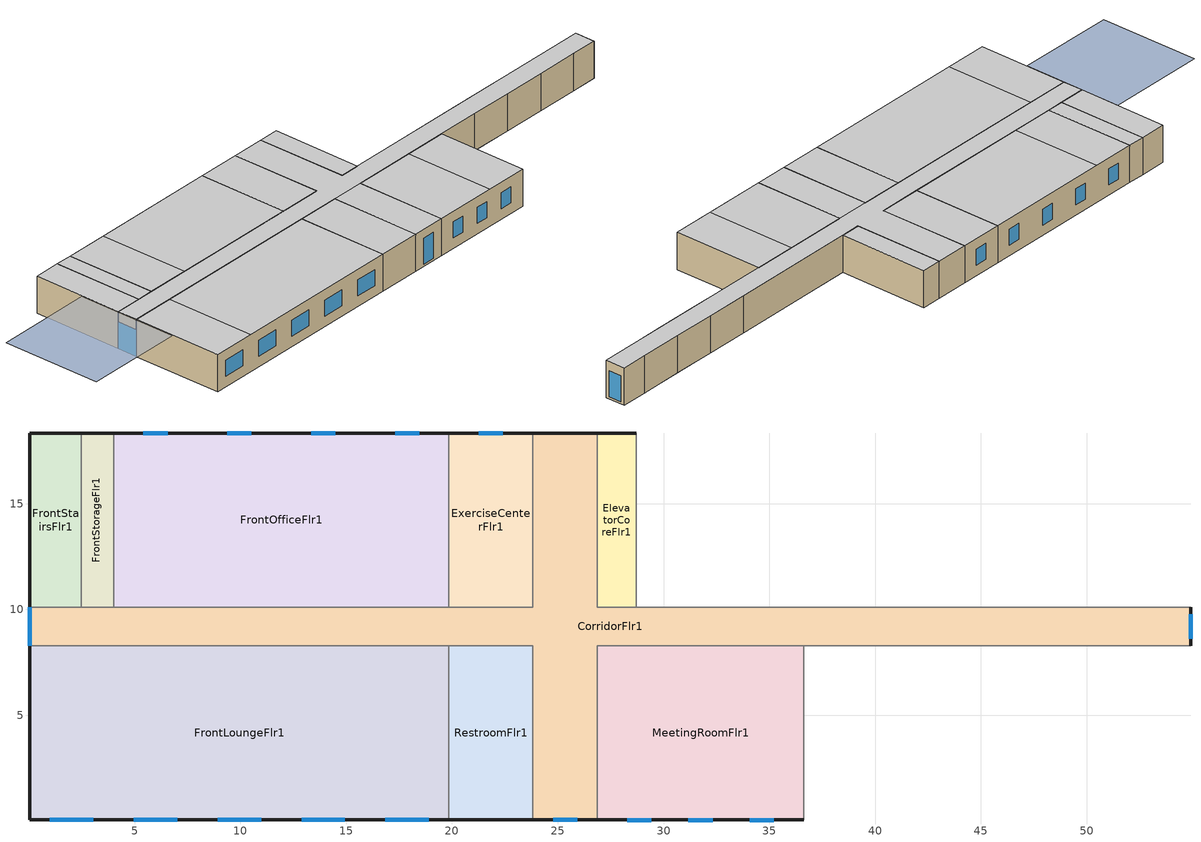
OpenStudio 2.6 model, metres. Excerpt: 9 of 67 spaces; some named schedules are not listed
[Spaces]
FrontStorageFlr1
 floor ground: 4.01,18.34 4.01,10.11 2.49,10.11 2.49,18.34 z0
 wall outside: 4.01,18.34 2.49,18.34 z0:3.35
 wall to FrontOfficeFlr1: 4.01,10.11 4.01,18.34 z0:3.35
 wall to CorridorFlr1: 2.49,10.11 4.01,10.11 z0:3.35
 wall to FrontStairsFlr1: 2.49,18.34 2.49,10.11 z0:3.35
 ceiling to FrontStorageFlr2: 4.01,10.11 4.01,18.34 2.49,18.34 2.49,10.11 z3.35
CorridorFlr1
 floor ground: 26.87,18.34 26.87,10.11 54.91,10.11 54.91,8.28 26.87,8.28 26.87,0.05 23.82,0.05 23.82,8.28 0.05,8.28 0.05,10.11 23.82,10.11 23.82,18.34 z0
 wall outside: 0.05,10.11 0.05,8.28 / 23.82,0.05 26.87,0.05 / 54.91,8.28 54.91,10.11 / 26.87,18.34 23.82,18.34 z0:3.35
 wall to RearStairsFlr1: 54.91,10.11 52.47,10.11 z0:3.35
 wall to FrontLoungeFlr1: 0.05,8.28 19.86,8.28 z0:3.35
 wall to GuestRoom104: 52.47,10.11 48.51,10.11 z0:3.35
 wall to LaundryRoomFlr1: 40.59,10.11 28.7,10.11 z0:3.35
 wall to MeetingRoomFlr1: 26.87,0.05 26.87,8.28 36.62,8.28 z0:3.35
 wall to ElevatorCoreFlr1: 28.7,10.11 26.87,10.11 26.87,18.34 z0:3.35
 wall to RestroomFlr1: 19.86,8.28 23.82,8.28 23.82,0.05 z0:3.35
 wall to GuestRoom102: 44.55,8.28 48.51,8.28 z0:3.35
 wall to FrontStairsFlr1: 2.49,10.11 0.05,10.11 z0:3.35
 wall to RearStorageFlr1: 52.47,8.28 54.91,8.28 z0:3.35
 wall to MechanicalRoomFlr1: 36.62,8.28 40.59,8.28 z0:3.35
 wall to ExerciseCenterFlr1: 23.82,18.34 23.82,10.11 19.86,10.11 z0:3.35
 wall to EmployeeLoungeFlr1: 44.55,10.11 40.59,10.11 z0:3.35
 wall to GuestRoom101: 40.59,8.28 44.55,8.28 z0:3.35
 wall to GuestRoom105: 48.51,10.11 44.55,10.11 z0:3.35
 wall to GuestRoom103: 48.51,8.28 52.47,8.28 z0:3.35
 wall to FrontOfficeFlr1: 19.86,10.11 4.01,10.11 z0:3.35
 window: 0.05,10.11 0.05,8.28 z0:2.44; 24.78,0.05 25.92,0.05 / 54.91,8.62 54.91,9.76 z0.19:2.55
 ceiling to CorridorFlr2: 54.91,8.28 54.91,10.11 26.87,10.11 26.87,18.34 23.82,18.34 23.82,10.11 0.05,10.11 0.05,8.28 z3.35
 ceiling to GuestRoom206_208: 26.87,0.05 26.87,8.28 23.82,8.28 23.82,0.05 z3.35
FrontLoungeFlr1
 floor ground: 19.86,8.28 19.86,0.05 0.05,0.05 0.05,8.28 z0
 wall outside: 0.05,8.28 0.05,0.05 19.86,0.05 z0:3.35
 wall to RestroomFlr1: 19.86,0.05 19.86,8.28 z0:3.35
 window: 16.85,0.05 18.91,0.05 / 12.89,0.05 14.94,0.05 / 8.93,0.05 10.98,0.05 / 1,0.05 3.06,0.05 / 4.97,0.05 7.02,0.05 z0.95:2.4
 ceiling to GuestRoom201: 4.01,0.05 4.01,8.28 0.05,8.28 0.05,0.05 z3.35
 ceiling to GuestRoom202_205: 19.86,0.05 19.86,8.28 4.01,8.28 4.01,0.05 z3.35
ExerciseCenterFlr1
 floor ground: 23.82,18.34 23.82,10.11 19.86,10.11 19.86,18.34 z0
 wall outside: 23.82,18.34 19.86,18.34 z0:3.35
 wall to FrontOfficeFlr1: 19.86,18.34 19.86,10.11 z0:3.35
 window: 22.41,18.34 21.27,18.34 z0.95:2.4
 ceiling to GuestRoom220_223: 23.82,10.11 23.82,18.34 19.86,18.34 19.86,10.11 z3.35
FrontStairsFlr1
 floor ground: 2.49,18.34 2.49,10.11 0.05,10.11 0.05,18.34 z0
 wall outside: 2.49,18.34 0.05,18.34 0.05,10.11 z0:3.35
 ceiling to FrontStairsFlr2: 2.49,10.11 2.49,18.34 0.05,18.34 0.05,10.11 z3.35
RestroomFlr1
 floor ground: 23.82,8.28 23.82,0.05 19.86,0.05 19.86,8.28 z0
 wall outside: 19.86,0.05 23.82,0.05 z0:3.35
 ceiling to GuestRoom206_208: 23.82,0.05 23.82,8.28 19.86,8.28 19.86,0.05 z3.35
MeetingRoomFlr1
 floor ground: 36.62,8.28 36.62,0.05 26.87,0.05 26.87,8.28 z0
 wall outside: 26.87,0.05 36.62,0.05 z0:3.35
 wall to MechanicalRoomFlr1: 36.62,0.05 36.62,8.28 z0:3.35
 window: 34.07,0.05 35.21,0.05 / 28.28,0.05 29.42,0.05 / 31.18,0.05 32.32,0.05 z0.95:2.4
 ceiling to GuestRoom206_208: 32.66,0.05 32.66,8.28 26.87,8.28 26.87,0.05 z3.35
 ceiling to GuestRoom209_212: 36.62,0.05 36.62,8.28 32.66,8.28 32.66,0.05 z3.35
FrontOfficeFlr1
 floor ground: 19.86,18.34 19.86,10.11 4.01,10.11 4.01,18.34 z0
 wall outside: 19.86,18.34 4.01,18.34 z0:3.35
 window: 14.49,18.34 13.35,18.34 / 10.52,18.34 9.39,18.34 / 18.45,18.34 17.31,18.34 / 6.56,18.34 5.42,18.34 z0.95:2.4
 ceiling to GuestRoom224: 7.97,10.11 7.97,18.34 4.01,18.34 4.01,10.11 z3.35
 ceiling to GuestRoom220_223: 19.86,10.11 19.86,18.34 7.97,18.34 7.97,10.11 z3.35
ElevatorCoreFlr1
 floor ground: 28.7,18.34 28.7,10.11 26.87,10.11 26.87,18.34 z0
 wall outside: 28.7,18.34 26.87,18.34 z0:3.35
 wall to LaundryRoomFlr1: 28.7,10.11 28.7,18.34 z0:3.35
 ceiling to ElevatorCoreFlr2: 28.7,10.11 28.7,18.34 26.87,18.34 26.87,10.11 z3.35
shading: 0,4.57 0,13.72 -9.14,13.72 -9.14,4.57 z3.35
[Site]
Vancouver Intl AP_BC_CAN: Latitude {deg}=49.195; Longitude {deg}=-123.184; Time Zone {hr}=-8; Elevation {m}=4.3; Terrain=Suburbs
[Building]
SmallHotel-CAN_BC_Vancouver.Intl.AP.718920_CWEC2016.epw created: 2018-09-18 17:35:47 +0000: North Axis {deg}=180; Default Construction Set=BTAP-Mass at hdd = 2800.0; Standards Number of Stories=4; Standards Number of Above Ground Stories=4; Standards Building Type=SmallHotel
[Site:WaterMainsTemperature]
Calculation Method=Correlation; Annual Average Outdoor Air Temperature {C}=10.4083; Maximum Difference In Monthly Average Outdoor Air Temperatures {deltaC}=14.1
[Site:GroundTemperature:BuildingSurface]
19.527, 19.502, 19.536, 19.598, 20.002, 21.64, 22.225, 22.375, 21.449, 20.121, 19.802, 19.633
[ClimateZones]
Climate Zone Institution Name 2=CEC; Climate Zone Document Name 2=California Climate Zone Descriptions; Climate Zone Document Year 2=1995
[SizingPeriod:DesignDay] Barometric Pressure {Pa}=101273; Sky Clearness=0; Rain Indicator=0; Snow Indicator=0; Day of Month=21; Daylight Saving Time Indicator=0; Humidity Indicating Type=Wetbulb; Dry-Bulb Temperature Range Modifier Type=DefaultMultipliers
Name | Maximum Dry-Bulb Temperature {C} | Daily Dry-Bulb Temperature Range {deltaC} | Humidity Indicating Conditions at Maximum Dry-Bulb | Wind Speed {m/s} | Wind Direction {deg} | Month | Day Type | Solar Model Indicator | ASHRAE Taub | ASHRAE Taud
Vancouver Intl AP Ann Htg 99.6% Condns DB | -6.1 | 0 | -6.1 | 3 | 100 | 12 | WinterDesignDay | ASHRAEClearSky
Vancouver Intl AP Ann Clg .4% Condns DB=>MWB | 25.1 | 7.6 | 18.5 | 3.7 | 300 | 7 | SummerDesignDay | ASHRAETau | 0.359 | 2.485
[Material:NoMass] Roughness=Smooth; Thermal Absorptance=0.9; Solar Absorptance=0.7
Name | Thermal Resistance {m2-K/W} | Visible Absorptance
Typical Carpet Pad; Typical Carpet Pad 1 | 0.21648 | 0.8
Typical Insulation 1 | 4.14482 | 0.7
Typical Insulation 2 | 2.90366 | 0.7
Typical Insulation 3 | 4.40527 | 0.7
Typical Carpet Pad 2 | 1.25503 | 0.8
Typical Carpet Pad 3; Typical Carpet Pad 4 | 1.69459 | 0.8
Typical Insulation 4 | 0.416649 | 0.7
Typical Insulation 5 | 0.416667 | 0.7
[Material]
Name | Roughness | Thickness {m} | Conductivity {W/m-K} | Density {kg/m3} | Specific Heat {J/kg-K} | Thermal Absorptance | Solar Absorptance | Visible Absorptance
G05 25mm wood | MediumSmooth | 0.0254 | 0.15 | 608 | 1630 | 0.9 | 0.5 | 0.5
100mm Normalweight concrete floor 1 | MediumSmooth | 0.1016 | 2.31 | 2322 | 832
G01 13mm gypsum board 1 | Smooth | 0.0127 | 0.16 | 800 | 1090 | 0.9 | 0.7 | 0.5
4 in. Normalweight Concrete Floor 1 | MediumRough | 0.1016 | 2.31 | 2322 | 832 | 0.9 | 0.7 | 0.7
1IN Stucco 1 | Smooth | 0.0253 | 0.6918 | 1858 | 837 | 0.9 | 0.7 | 0.92
8IN CONCRETE HW RefBldg 1 | Rough | 0.2032 | 1.311 | 2240 | 836.8 | 0.9 | 0.7 | 0.7
1/2IN Gypsum 1 | Smooth | 0.0127 | 0.16 | 784.9 | 830 | 0.9 | 0.4 | 0.4
Metal Roof Surface 1; F08 Metal surface 1 | Smooth | 0.0008 | 45.28 | 7824 | 500 | 0.9 | 0.7 | 0.7
6 in. Normalweight Concrete Floor 1; 6 in. Normalweight Concrete Floor 2; 6 in. Normalweight Concrete Floor 3 | MediumRough | 0.1524 | 2.31 | 2322 | 832 | 0.9 | 0.7 | 0.7
[Construction]
BTAP-Int-Partition; BTAP-Int-Door: G05 25mm wood
BTAP-Int-Floor: 100mm Normalweight concrete floor 1, Typical Carpet Pad
BTAP-Int-Wall: G01 13mm gypsum board 1, G01 13mm gypsum board 1
BTAP-Int-Ceiling: Typical Carpet Pad, 100mm Normalweight concrete floor 1
BTAP-Int-Window: SimpleGlazing
BTAP-Ext-Floor-Mass:U-0.227: Typical Insulation 1, 4 in. Normalweight Concrete Floor 1, Typical Carpet Pad 1
BTAP-Ext-Wall-Mass:U-0.315: 1IN Stucco 1, 8IN CONCRETE HW RefBldg 1, Typical Insulation 2, 1/2IN Gypsum 1
BTAP-Ext-Roof-Metal:U-0.227: Metal Roof Surface 1, Typical Insulation 3
BTAP-Grnd-Floor-Mass:U-0.757: 6 in. Normalweight Concrete Floor 1, Typical Carpet Pad 2
BTAP-Grnd-Wall-Mass:U-0.568: 6 in. Normalweight Concrete Floor 2, Typical Carpet Pad 3
BTAP-Grnd-Roof-Mass:U-0.568: 6 in. Normalweight Concrete Floor 3, Typical Carpet Pad 4
BTAP-Ext-FixedWindow:U=0.240 SHGC=0.600; BTAP-Ext-GlassDoors:U=0.240 SHGC=0.600; BTAP-Ext-Skylights:U=0.240 SHGC=0.600; BTAP-Ext-DaylightDomes:U=0.240 SHGC=0.600; BTAP-Ext-DaylightDiffuser:U=0.240 SHGC=0.600: SimpleGlazing:U=0.240 SHGC=0.600
BTAP-Ext-Door:U-2.4: F08 Metal surface 1, Typical Insulation 4
BTAP-Ext-OverHeadDoor:U-2.4: Typical Insulation 5
[DefaultConstructionSet]
BTAP-Mass at hdd = 2800.0: Default Exterior Surface Constructions=BTAP-Mass at hdd = 2800.0; Default Interior Surface Constructions=Default Surface Constructions 2; Default Ground Contact Surface Constructions=BTAP-Mass at hdd = 2800.0 1; Default Exterior SubSurface Constructions=BTAP-Mass at hdd = 2800.0; Default Interior SubSurface Constructions=Default Sub Surface Constructions 2; Interior Partition Construction=BTAP-Int-Partition
[DefaultSurfaceConstructions]
Name | Floor Construction | Wall Construction | Roof Ceiling Construction
Default Surface Constructions 2 | BTAP-Int-Floor | BTAP-Int-Wall | BTAP-Int-Ceiling
BTAP-Mass at hdd = 2800.0 | BTAP-Ext-Floor-Mass:U-0.227 | BTAP-Ext-Wall-Mass:U-0.315 | BTAP-Ext-Roof-Metal:U-0.227
BTAP-Mass at hdd = 2800.0 1 | BTAP-Grnd-Floor-Mass:U-0.757 | BTAP-Grnd-Wall-Mass:U-0.568 | BTAP-Grnd-Roof-Mass:U-0.568
[DefaultSubSurfaceConstructions]
Name | Fixed Window Construction | Operable Window Construction | Door Construction | Glass Door Construction | Overhead Door Construction | Skylight Construction | Tubular Daylight Dome Construction | Tubular Daylight Diffuser Construction
Default Sub Surface Constructions 2 | BTAP-Int-Window | BTAP-Int-Window | BTAP-Int-Door
BTAP-Mass at hdd = 2800.0 | BTAP-Ext-FixedWindow:U=0.240 SHGC=0.600 | BTAP-Ext-FixedWindow:U=0.240 SHGC=0.600 | BTAP-Ext-Door:U-2.4 | BTAP-Ext-GlassDoors:U=0.240 SHGC=0.600 | BTAP-Ext-OverHeadDoor:U-2.4 | BTAP-Ext-Skylights:U=0.240 SHGC=0.600 | BTAP-Ext-DaylightDomes:U=0.240 SHGC=0.600 | BTAP-Ext-DaylightDiffuser:U=0.240 SHGC=0.600
[WindowMaterial:SimpleGlazingSystem] Solar Heat Gain Coefficient=0.6; Visible Transmittance=0.21
Name | U-Factor {W/m2-K}
SimpleGlazing | 2.2
SimpleGlazing:U=0.240 SHGC=0.600 | 2.4
[Space] Building Story=BuildingStory1
Name | Space Type | Thermal Zone
FrontStorageFlr1 | Space Function Storage room <= 5 m2 <= 100 m2-sch-F | FrontStorageFlr1 ZN
CorridorFlr1 | Space Function Corridor/Transition area other-sch-F | CorridorFlr1 ZN
ElevatorCoreFlr1 | Space Function Lobby - elevator | ElevatorCoreFlr1 ZN
FrontLoungeFlr1 | Space Function Lobby - hotel | FrontLoungeFlr1 ZN
ExerciseCenterFlr1 | Space Function Gymnasium/Fitness centre exercise area | ExerciseCenterFlr1 ZN
FrontStairsFlr1 | Space Function Stairway/Stairwell-sch-F | FrontStairsFlr1 ZN
RestroomFlr1 | Space Function Washroom - other-sch-F | RestroomFlr1 ZN
MeetingRoomFlr1 | Space Function Electrical/Mechanical room-sch-F | MeetingRoomFlr1 ZN
FrontOfficeFlr1 | Space Function Office enclosed > 25 m2 | FrontOfficeFlr1 ZN
[BuildingStory]
BuildingStory1
[SpaceType] Standards Building Type=Space Function
Name | Default Schedule Set | Design Specification Outdoor Air Object | Standards Space Type
Space Function Corridor/Transition area other-sch-F | Space Function Corridor/Transition area other-sch-F Schedule Set | Space Function Corridor/Transition area other-sch-F Ventilation | Corridor/Transition area other-sch-F
Space Function Lobby - elevator | Space Function Lobby - elevator Schedule Set | Space Function Lobby - elevator Ventilation | Lobby - elevator
Space Function Gymnasium/Fitness centre exercise area | Space Function Gymnasium/Fitness centre exercise area Schedule Set | Space Function Gymnasium/Fitness centre exercise area Ventilation | Gymnasium/Fitness centre exercise area
Space Function Lobby - hotel | Space Function Lobby - hotel Schedule Set | Space Function Lobby - hotel Ventilation | Lobby - hotel
Space Function Office enclosed > 25 m2 | Space Function Office enclosed > 25 m2 Schedule Set | Space Function Office enclosed > 25 m2 Ventilation | Office enclosed > 25 m2
Space Function Stairway/Stairwell-sch-F | Space Function Stairway/Stairwell-sch-F Schedule Set | Space Function Stairway/Stairwell-sch-F Ventilation | Stairway/Stairwell-sch-F
Space Function Storage room <= 5 m2 <= 100 m2-sch-F | Space Function Storage room <= 5 m2 <= 100 m2-sch-F Schedule Set | Space Function Storage room <= 5 m2 <= 100 m2-sch-F Ventilation | Storage room <= 5 m2 <= 100 m2-sch-F
Space Function Electrical/Mechanical room-sch-F | Space Function Electrical/Mechanical room-sch-F Schedule Set | Space Function Electrical/Mechanical room-sch-F Ventilation | Electrical/Mechanical room-sch-F
Space Function Washroom - other-sch-F | Space Function Washroom - other-sch-F Schedule Set | Space Function Washroom - other-sch-F Ventilation | Washroom - other-sch-F
[People:Definition] Number of People Calculation Method=People/Area; Fraction Radiant=0.3
Name | People per Space Floor Area {person/m2}
Space Function Corridor/Transition area other-sch-F People Definition; Space Function Storage room <= 5 m2 <= 100 m2-sch-F People Definition | 0.0100036
Space Function Gymnasium/Fitness centre exercise area People Definition | 0.200073
Space Function Lobby - elevator People Definition; Space Function Lobby - hotel People Definition | 0.100036
Space Function Stairway/Stairwell-sch-F People Definition | 0.00500182
Space Function Washroom - other-sch-F People Definition | 0.0333454
[People] Work Efficiency Schedule=Work Efficiency Schedule; Clothing Insulation Schedule=Clothing Schedule; Air Velocity Schedule=Air Velocity Schedule; Multiplier=1
Name | People Definition | Space or SpaceType
Space Function Corridor/Transition area other-sch-F People | Space Function Corridor/Transition area other-sch-F People Definition | Space Function Corridor/Transition area other-sch-F
Space Function Electrical/Mechanical room-sch-F People | Space Function Electrical/Mechanical room-sch-F People Definition | Space Function Electrical/Mechanical room-sch-F
Space Function Gymnasium/Fitness centre exercise area People | Space Function Gymnasium/Fitness centre exercise area People Definition | Space Function Gymnasium/Fitness centre exercise area
Space Function Lobby - elevator People | Space Function Lobby - elevator People Definition | Space Function Lobby - elevator
Space Function Lobby - hotel People | Space Function Lobby - hotel People Definition | Space Function Lobby - hotel
Space Function Office enclosed > 25 m2 People | Space Function Office enclosed > 25 m2 People Definition | Space Function Office enclosed > 25 m2
Space Function Stairway/Stairwell-sch-F People | Space Function Stairway/Stairwell-sch-F People Definition | Space Function Stairway/Stairwell-sch-F
Space Function Storage room <= 5 m2 <= 100 m2-sch-F People | Space Function Storage room <= 5 m2 <= 100 m2-sch-F People Definition | Space Function Storage room <= 5 m2 <= 100 m2-sch-F
Space Function Washroom - other-sch-F People | Space Function Washroom - other-sch-F People Definition | Space Function Washroom - other-sch-F
[Lights:Definition] Design Level Calculation Method=Watts/Area; Fraction Radiant=0.5; Fraction Visible=0.2
Name | Watts per Space Floor Area {W/m2}
Space Function Corridor/Transition area other-sch-F Lights Definition | 7.10258
Space Function Gymnasium/Fitness centre exercise area Lights Definition | 7.80283
Space Function Lobby - elevator Lights Definition | 7.00254
Space Function Lobby - hotel Lights Definition | 11.5042
Space Function Stairway/Stairwell-sch-F Lights Definition | 7.40269
Space Function Storage room <= 5 m2 <= 100 m2-sch-F Lights Definition | 6.80247
[Lights] Fraction Replaceable=1
Name | Lights Definition | Space or SpaceType
Space Function Corridor/Transition area other-sch-F Lights | Space Function Corridor/Transition area other-sch-F Lights Definition | Space Function Corridor/Transition area other-sch-F
Space Function Electrical/Mechanical room-sch-F Lights | Space Function Electrical/Mechanical room-sch-F Lights Definition | Space Function Electrical/Mechanical room-sch-F
Space Function Gymnasium/Fitness centre exercise area Lights | Space Function Gymnasium/Fitness centre exercise area Lights Definition | Space Function Gymnasium/Fitness centre exercise area
Space Function Lobby - elevator Lights | Space Function Lobby - elevator Lights Definition | Space Function Lobby - elevator
Space Function Lobby - hotel Lights | Space Function Lobby - hotel Lights Definition | Space Function Lobby - hotel
Space Function Office enclosed > 25 m2 Lights | Space Function Office enclosed > 25 m2 Lights Definition | Space Function Office enclosed > 25 m2
Space Function Stairway/Stairwell-sch-F Lights | Space Function Stairway/Stairwell-sch-F Lights Definition | Space Function Stairway/Stairwell-sch-F
Space Function Storage room <= 5 m2 <= 100 m2-sch-F Lights | Space Function Storage room <= 5 m2 <= 100 m2-sch-F Lights Definition | Space Function Storage room <= 5 m2 <= 100 m2-sch-F
Space Function Washroom - other-sch-F Lights | Space Function Washroom - other-sch-F Lights Definition | Space Function Washroom - other-sch-F
[DesignSpecification:OutdoorAir] Outdoor Air Method=Sum
Name | Outdoor Air Flow per Floor Area {m3/s-m2}
Space Function Corridor/Transition area other-sch-F Ventilation; Space Function Electrical/Mechanical room-sch-F Ventilation; Space Function Stairway/Stairwell-sch-F Ventilation; Space Function Washroom - other-sch-F Ventilation | 0.0003048
Space Function Gymnasium/Fitness centre exercise area Ventilation | 0.0043688
Space Function Lobby - elevator Ventilation | 0.00404876
Space Function Lobby - hotel Ventilation | 0.00143764
Space Function Office enclosed > 25 m2 Ventilation | 0.00042164
Space Function Storage room <= 5 m2 <= 100 m2-sch-F Ventilation | 0.0003556
[DefaultScheduleSet] People Activity Level Schedule=NECB-Activity; Infiltration Schedule=Always On
Name | Number of People Schedule | Lighting Schedule | Electric Equipment Schedule
Space Function Corridor/Transition area other-sch-F Schedule Set; Space Function Electrical/Mechanical room-sch-F Schedule Set; Space Function Stairway/Stairwell-sch-F Schedule Set; Space Function Storage room <= 5 m2 <= 100 m2-sch-F Schedule Set | NECB-F-Occupancy | NECB-F-Lighting | NECB-F-Electric-Equipment
Space Function Gymnasium/Fitness centre exercise area Schedule Set | NECB-B-Occupancy | NECB-B-Lighting | NECB-B-Electric-Equipment
Space Function Lobby - elevator Schedule Set | NECB-C-Occupancy | NECB-C-Lighting | NECB-C-Electric-Equipment
Space Function Lobby - hotel Schedule Set | NECB-H-Occupancy | NECB-H-Occupancy-NECB-H-Lighting-0.0-0.0-0.67-Light Ruleset | NECB-H-Electric-Equipment
Space Function Office enclosed > 25 m2 Schedule Set | NECB-A-Occupancy | NECB-A-Occupancy-NECB-A-Lighting-0.3-0.1-0.67-Light Ruleset | NECB-A-Electric-Equipment
Space Function Washroom - other-sch-F Schedule Set | NECB-F-Occupancy | NECB-F-Occupancy-NECB-F-Lighting-0.5-0.0-0.67-Light Ruleset | NECB-F-Electric-Equipment
[ThermostatSetpoint:DualSetpoint]
Name | Heating Setpoint Temperature Schedule | Cooling Setpoint Temperature Schedule
Space Function Corridor/Transition area other-sch-F Thermostat 1; Space Function Stairway/Stairwell-sch-F Thermostat 1; Space Function Storage room <= 5 m2 <= 100 m2-sch-F Thermostat 1; Space Function Electrical/Mechanical room-sch-F Thermostat 2; Space Function Washroom - other-sch-F Thermostat 1 | NECB-F-Thermostat Setpoint-Heating | NECB-F-Thermostat Setpoint-Cooling
Space Function Lobby - elevator Thermostat 1 | NECB-C-Thermostat Setpoint-Heating | NECB-C-Thermostat Setpoint-Cooling
Space Function Gymnasium/Fitness centre exercise area Thermostat 1 | NECB-B-Thermostat Setpoint-Heating | NECB-B-Thermostat Setpoint-Cooling
Space Function Lobby - hotel Thermostat 1 | NECB-H-Thermostat Setpoint-Heating | NECB-H-Thermostat Setpoint-Cooling
Space Function Office enclosed > 25 m2 Thermostat 1 | NECB-A-Thermostat Setpoint-Heating | NECB-A-Thermostat Setpoint-Cooling
[ElectricEquipment:Definition] Design Level Calculation Method=Watts/Area; Fraction Radiant=0.5
Name | Watts per Space Floor Area {W/m2}
Space Function Gymnasium/Fitness centre exercise area Elec Equip Definition; Space Function Lobby - elevator Elec Equip Definition | 1.00036
Space Function Lobby - hotel Elec Equip Definition | 2.50091
[ElectricEquipment]
Name | Electric Equipment Definition | Space or SpaceType
Space Function Electrical/Mechanical room-sch-F Elec Equip | Space Function Electrical/Mechanical room-sch-F Elec Equip Definition | Space Function Electrical/Mechanical room-sch-F
Space Function Gymnasium/Fitness centre exercise area Elec Equip | Space Function Gymnasium/Fitness centre exercise area Elec Equip Definition | Space Function Gymnasium/Fitness centre exercise area
Space Function Lobby - elevator Elec Equip | Space Function Lobby - elevator Elec Equip Definition | Space Function Lobby - elevator
Space Function Lobby - hotel Elec Equip | Space Function Lobby - hotel Elec Equip Definition | Space Function Lobby - hotel
Space Function Office enclosed > 25 m2 Elec Equip | Space Function Office enclosed > 25 m2 Elec Equip Definition | Space Function Office enclosed > 25 m2
Space Function Washroom - other-sch-F Elec Equip | Space Function Washroom - other-sch-F Elec Equip Definition | Space Function Washroom - other-sch-F
[SpaceInfiltration:DesignFlowRate] Schedule=Always On Discrete; Design Flow Rate Calculation Method=Flow/ExteriorArea; Flow per Exterior Surface Area {m3/s-m2}=0.00025; Constant Term Coefficient=0; Temperature Term Coefficient=0; Velocity Term Coefficient=0.224; Velocity Squared Term Coefficient=0
Name | Space or SpaceType
CorridorFlr1 Infiltration | CorridorFlr1
ElevatorCoreFlr1 Infiltration | ElevatorCoreFlr1
ExerciseCenterFlr1 Infiltration | ExerciseCenterFlr1
FrontLoungeFlr1 Infiltration | FrontLoungeFlr1
FrontOfficeFlr1 Infiltration | FrontOfficeFlr1
FrontStairsFlr1 Infiltration | FrontStairsFlr1
FrontStorageFlr1 Infiltration | FrontStorageFlr1
MeetingRoomFlr1 Infiltration | MeetingRoomFlr1
RestroomFlr1 Infiltration | RestroomFlr1
[ThermalZone] Use Ideal Air Loads=No
Name | Thermostat
CorridorFlr1 ZN | Space Function Corridor/Transition area other-sch-F Thermostat 1
ElevatorCoreFlr1 ZN | Space Function Lobby - elevator Thermostat 1
ExerciseCenterFlr1 ZN | Space Function Gymnasium/Fitness centre exercise area Thermostat 1
FrontLoungeFlr1 ZN | Space Function Lobby - hotel Thermostat 1
FrontOfficeFlr1 ZN | Space Function Office enclosed > 25 m2 Thermostat 1
FrontStairsFlr1 ZN | Space Function Stairway/Stairwell-sch-F Thermostat 1
FrontStorageFlr1 ZN | Space Function Storage room <= 5 m2 <= 100 m2-sch-F Thermostat 1
MeetingRoomFlr1 ZN | Space Function Electrical/Mechanical room-sch-F Thermostat 2
RestroomFlr1 ZN | Space Function Washroom - other-sch-F Thermostat 1
